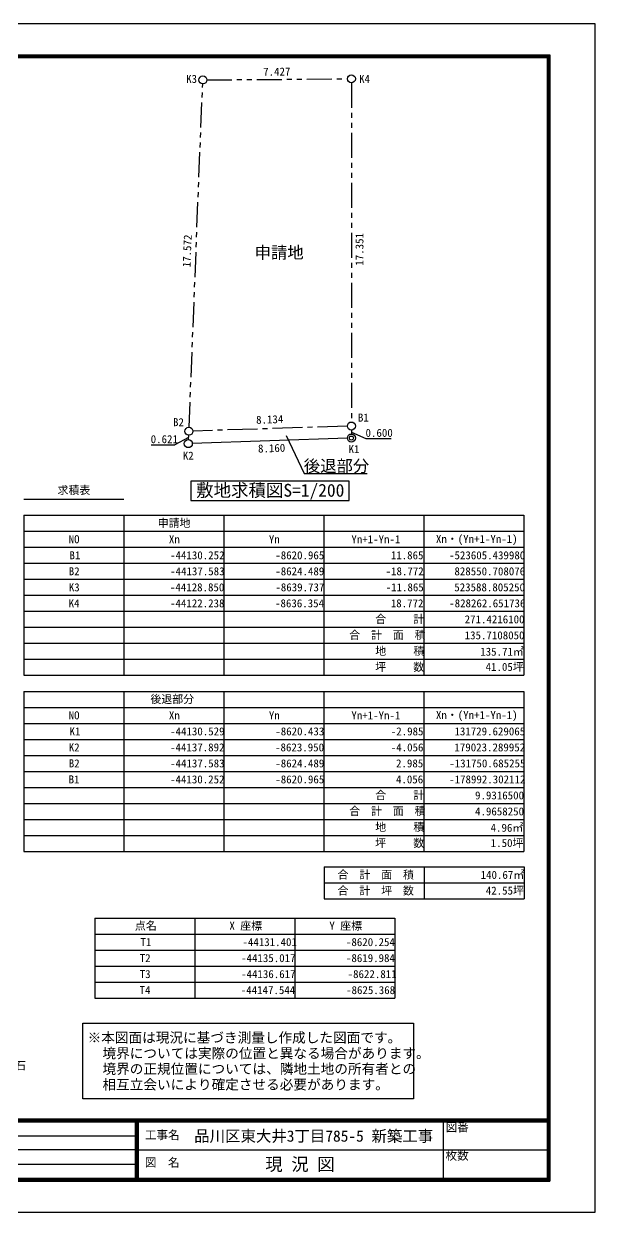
# Model space of a CAD drawing. Header units: metres. Extents: x -43796 to -43754, y 36242.7 to 36272.4.
# Drawn here: x -43768.34 to -43754.05, y 36242.72 to 36272.42 of the extents above; entities that cross this region are included whole.
import ezdxf
from ezdxf.enums import TextEntityAlignment as Align

# ---------------------------------------------------------------- set-up
doc = ezdxf.new("R2010")
doc.units = ezdxf.units.M
doc.linetypes.add('CENTER2', pattern=[1.125, 0.75, -0.125, 0.125, -0.125])
doc.linetypes.add('PHANTOM2', pattern=[1.25, 0.625, -0.125, 0.125, -0.125, 0.125, -0.125])
for name, color, linetype in [('12\u3000境界点・復元点', 140, 'Continuous'), ('1\u3000枠', 3, 'Continuous'), ('3\u3000地積図', 2, 'Continuous'), ('4\u3000求積図', 21, 'Continuous')]:
    doc.layers.add(name, color=color, linetype=linetype)
doc.styles.add('MSゴシック', font='')
doc.styles.get('MSゴシック').set_extended_font_data('MS Gothic')

msp = doc.modelspace()

# ---------------------------------------------------------------- linework, layer by layer
at = {"layer": '1\u3000枠', "color": 7}
for p, q in [((-43754.046, 36272.421), (-43796.046, 36272.421)), ((-43754.046, 36242.724), (-43754.046, 36272.421)), ((-43766.864, 36247.448), (-43758.593, 36247.448)), ((-43766.864, 36245.557), (-43766.864, 36247.448)), ((-43758.593, 36247.448), (-43758.593, 36245.557)), ((-43758.593, 36245.557), (-43766.864, 36245.557)), ((-43796.046, 36242.724), (-43754.046, 36242.724))]:
    msp.add_line(p, q, dxfattribs=at)
at = {"layer": '1\u3000枠', "color": 7, "linetype": 'Continuous'}
for p, q in [((-43794.915, 36271.643), (-43755.178, 36271.643)), ((-43794.901, 36271.629), (-43755.192, 36271.629)), ((-43755.206, 36271.615), (-43794.887, 36271.615)), ((-43794.873, 36271.601), (-43755.22, 36271.601)), ((-43755.234, 36271.587), (-43794.858, 36271.587)), ((-43755.234, 36243.558), (-43755.234, 36271.587)), ((-43755.22, 36271.601), (-43755.22, 36243.544)), ((-43755.206, 36243.53), (-43755.206, 36271.615)), ((-43755.192, 36271.629), (-43755.192, 36243.516)), ((-43755.178, 36271.643), (-43755.178, 36243.502)), ((-43755.248, 36271.573), (-43794.844, 36271.573)), ((-43755.248, 36271.573), (-43755.248, 36243.573)), ((-43794.844, 36245.057), (-43755.248, 36245.057)), ((-43794.844, 36245.043), (-43755.248, 36245.043)), ((-43755.248, 36245.029), (-43794.844, 36245.029)), ((-43794.844, 36245.015), (-43755.248, 36245.015)), ((-43755.248, 36245.001), (-43794.844, 36245.001)), ((-43794.844, 36244.987), (-43755.248, 36244.987)), ((-43765.539, 36243.573), (-43765.539, 36244.987)), ((-43765.525, 36244.987), (-43765.525, 36243.573)), ((-43765.511, 36243.573), (-43765.511, 36244.987)), ((-43765.497, 36244.987), (-43765.497, 36243.573)), ((-43765.483, 36243.573), (-43765.483, 36244.987)), ((-43765.468, 36243.573), (-43765.468, 36244.987)), ((-43757.838, 36243.573), (-43757.838, 36244.987)), ((-43776.003, 36244.633), (-43765.539, 36244.633)), ((-43765.539, 36244.28), (-43776.003, 36244.28)), ((-43765.468, 36244.28), (-43755.248, 36244.28)), ((-43776.003, 36243.926), (-43765.539, 36243.926)), ((-43794.915, 36243.502), (-43755.178, 36243.502)), ((-43755.192, 36243.516), (-43794.901, 36243.516)), ((-43794.887, 36243.53), (-43755.206, 36243.53)), ((-43755.22, 36243.544), (-43794.873, 36243.544)), ((-43794.858, 36243.558), (-43755.234, 36243.558)), ((-43794.844, 36243.573), (-43755.248, 36243.573))]:
    msp.add_line(p, q, dxfattribs=at)
at = {"layer": '1\u3000枠'}
for p, q in [((-43760.2, 36260.988), (-43764.157, 36260.988)), ((-43764.157, 36260.988), (-43764.157, 36260.509)), ((-43760.2, 36260.509), (-43760.2, 36260.988)), ((-43764.157, 36260.509), (-43760.2, 36260.509))]:
    msp.add_line(p, q, dxfattribs=at)
at = {"layer": '3\u3000地積図', "linetype": 'PHANTOM2'}
for p, q in [((-43763.758, 36271.019), (-43760.244, 36271.044)), ((-43764.205, 36262.339), (-43763.862, 36270.918)), ((-43760.144, 36270.945), (-43760.144, 36262.47)), ((-43764.218, 36262.029), (-43764.213, 36262.139)), ((-43760.144, 36262.27), (-43760.144, 36262.17))]:
    msp.add_line(p, q, dxfattribs=at)
at = {"layer": '3\u3000地積図'}
for p, q in [((-43764.216, 36262.084), (-43764.559, 36261.901)), ((-43761.775, 36262.131), (-43761.324, 36261.183)), ((-43760.144, 36262.22), (-43759.787, 36262.059)), ((-43765.155, 36261.901), (-43764.559, 36261.901)), ((-43759.787, 36262.059), (-43759.15, 36262.059)), ((-43761.324, 36261.183), (-43759.746, 36261.183))]:
    msp.add_line(p, q, dxfattribs=at)
at = {"layer": '3\u3000地積図', "linetype": 'CENTER2'}
msp.add_line((-43760.244, 36262.366), (-43764.109, 36262.243), dxfattribs=at)
at = {"layer": '3\u3000地積図', "linetype": 'Continuous'}
msp.add_line((-43760.244, 36262.066), (-43764.122, 36261.932), dxfattribs=at)
at = {"layer": '3\u3000地積図'}
for centre, radius in [((-43763.858, 36271.018), 0.1), ((-43760.144, 36271.045), 0.1), ((-43760.144, 36262.37), 0.1), ((-43764.209, 36262.239), 0.1), ((-43760.144, 36262.07), 0.1), ((-43760.144, 36262.07), 0.05), ((-43764.222, 36261.929), 0.1)]:
    msp.add_circle(centre, radius, dxfattribs=at)
at = {"layer": '4\u3000求積図'}
for p, q in [((-43768.333, 36260.54), (-43765.833, 36260.54)), ((-43768.333, 36260.14), (-43755.833, 36260.14)), ((-43768.333, 36260.14), (-43768.333, 36256.14)), ((-43765.833, 36260.14), (-43765.833, 36256.14)), ((-43763.333, 36260.14), (-43763.333, 36256.14)), ((-43760.833, 36260.14), (-43760.833, 36256.14)), ((-43758.333, 36260.14), (-43758.333, 36256.14)), ((-43755.833, 36260.14), (-43755.833, 36256.14)), ((-43768.333, 36259.74), (-43755.833, 36259.74)), ((-43768.333, 36259.34), (-43755.833, 36259.34)), ((-43768.333, 36258.94), (-43755.833, 36258.94)), ((-43768.333, 36258.54), (-43755.833, 36258.54)), ((-43768.333, 36258.14), (-43755.833, 36258.14)), ((-43768.333, 36257.74), (-43755.833, 36257.74)), ((-43768.333, 36257.34), (-43755.833, 36257.34)), ((-43768.333, 36256.94), (-43755.833, 36256.94)), ((-43768.333, 36256.54), (-43755.833, 36256.54)), ((-43768.333, 36256.14), (-43755.833, 36256.14)), ((-43768.333, 36255.74), (-43755.833, 36255.74)), ((-43768.333, 36255.74), (-43768.333, 36251.74)), ((-43765.833, 36255.74), (-43765.833, 36251.74)), ((-43763.333, 36255.74), (-43763.333, 36251.74)), ((-43760.833, 36255.74), (-43760.833, 36251.74)), ((-43758.333, 36255.74), (-43758.333, 36251.74)), ((-43755.833, 36255.74), (-43755.833, 36251.74)), ((-43768.333, 36255.34), (-43755.833, 36255.34)), ((-43768.333, 36254.94), (-43755.833, 36254.94)), ((-43768.333, 36254.54), (-43755.833, 36254.54)), ((-43768.333, 36254.14), (-43755.833, 36254.14)), ((-43768.333, 36253.74), (-43755.833, 36253.74)), ((-43768.333, 36253.34), (-43755.833, 36253.34)), ((-43768.333, 36252.94), (-43755.833, 36252.94)), ((-43768.333, 36252.54), (-43755.833, 36252.54)), ((-43768.333, 36252.14), (-43755.833, 36252.14)), ((-43768.333, 36251.74), (-43755.833, 36251.74)), ((-43760.828, 36251.351), (-43755.828, 36251.351)), ((-43760.828, 36251.351), (-43760.828, 36250.551)), ((-43758.328, 36251.351), (-43758.328, 36250.551)), ((-43755.828, 36251.351), (-43755.828, 36250.551)), ((-43760.828, 36250.951), (-43755.828, 36250.951)), ((-43760.828, 36250.551), (-43755.828, 36250.551)), ((-43766.56, 36250.075), (-43759.06, 36250.075)), ((-43766.56, 36250.075), (-43766.56, 36248.075)), ((-43764.06, 36250.075), (-43764.06, 36248.075)), ((-43761.56, 36250.075), (-43761.56, 36248.075)), ((-43759.06, 36250.075), (-43759.06, 36248.075)), ((-43766.56, 36249.675), (-43759.06, 36249.675)), ((-43766.56, 36249.275), (-43759.06, 36249.275)), ((-43766.56, 36248.875), (-43759.06, 36248.875)), ((-43766.56, 36248.475), (-43759.06, 36248.475)), ((-43766.56, 36248.075), (-43759.06, 36248.075))]:
    msp.add_line(p, q, dxfattribs=at)

# ---------------------------------------------------------------- texts
at = {"layer": '12\u3000境界点・復元点', "style": 'MSゴシック'}
msp.add_text('御影石', height=0.2, dxfattribs=at).set_placement((-43769.102, 36246.288))
at = {"layer": '1\u3000枠', "style": 'MSゴシック'}
msp.add_text('敷地求積図S=1/200', height=0.32, dxfattribs=at).set_placement((-43762.174, 36260.749), align=Align.MIDDLE)
at = {"layer": '1\u3000枠', "color": 7, "style": 'MSゴシック'}
for s, p in [('※本図面は現況に基づき測量し作成した図面です。', (-43766.741, 36246.963)), ('\u3000境界については実際の位置と異なる場合があります。', (-43766.71, 36246.571)), ('\u3000境界の正規位置については、隣地土地の所有者との', (-43766.71, 36246.182)), ('\u3000相互立会いにより確定させる必要があります。', (-43766.71, 36245.79))]:
    msp.add_text(s, height=0.25, dxfattribs=at).set_placement(p)
at = {"layer": '1\u3000枠', "color": 7, "linetype": 'Continuous', "style": 'MSゴシック'}
for s, p in [('図番', (-43757.787, 36244.74)), ('工事名', (-43765.308, 36244.549)), ('枚数', (-43757.791, 36244.034)), ('図\u3000名', (-43765.309, 36243.86))]:
    msp.add_text(s, height=0.2121, dxfattribs=at).set_placement(p)
at = {"layer": '1\u3000枠', "color": 3, "linetype": 'Continuous', "style": 'MSゴシック'}
for s, height, p in [('品川区東大井3丁目785-5 新築工事', 0.28283, (-43764.075, 36244.487)), ('現 況 図', 0.3182, (-43762.298, 36243.764))]:
    msp.add_text(s, height=height, dxfattribs=at).set_placement(p)
at = {"layer": '3\u3000地積図', "style": 'MSゴシック'}
for s, rotation, p in [('7.427', 0.4123, (-43762.009, 36271.125)), ('17.572', 87.7462, (-43764.152, 36266.741)), ('17.351', 90, (-43759.843, 36266.785)), ('8.160', 1.9768, (-43762.136, 36261.716))]:
    msp.add_text(s, height=0.2, rotation=rotation, dxfattribs=at).set_placement(p, align=Align.CENTER)
for s, height, p in [('K3', 0.2, (-43764.276, 36270.944)), ('K4', 0.2, (-43759.952, 36270.944)), ('申請地', 0.3, (-43762.565, 36266.554)), ('B1', 0.2, (-43759.98, 36262.48)), ('B2', 0.2, (-43764.605, 36262.366)), ('0.621', 0.2, (-43765.163, 36261.941)), ('0.600', 0.2, (-43759.79, 36262.099)), ('K1', 0.2, (-43760.215, 36261.693)), ('K2', 0.2, (-43764.36, 36261.53)), ('後退部分', 0.3, (-43761.335, 36261.222))]:
    msp.add_text(s, height=height, dxfattribs=at).set_placement(p)
msp.add_text('8.134', height=0.2, rotation=1.8351, dxfattribs=at).set_placement((-43762.524, 36262.424))
at = {"layer": '4\u3000求積図', "style": 'MSゴシック'}
msp.add_text('求積表', height=0.2, dxfattribs=at).set_placement((-43767.083, 36260.665), align=Align.CENTER)
for s, p in [('申請地', (-43764.986, 36259.845)), ('NO', (-43767.214, 36259.44)), ('Xn', (-43764.708, 36259.44)), ('Yn', (-43762.208, 36259.44)), ('Yn+1-Yn-1', (-43760.145, 36259.44)), ('Xn・(Yn+1-Yn-1)', (-43758.03, 36259.447)), ('B1', (-43767.194, 36259.04)), ('-44130.252', (-43764.678, 36259.04)), ('-8620.965', (-43762.047, 36259.04)), ('11.865', (-43759.158, 36259.04)), ('-523605.439980', (-43757.702, 36259.04)), ('B2', (-43767.212, 36258.64)), ('-44137.583', (-43764.677, 36258.64)), ('-8624.489', (-43762.047, 36258.64)), ('-18.772', (-43759.288, 36258.64)), ('828550.708076', (-43757.568, 36258.64)), ('K3', (-43767.211, 36258.24)), ('-44128.850', (-43764.682, 36258.24)), ('-8639.737', (-43762.045, 36258.24)), ('-11.865', (-43759.287, 36258.24)), ('523588.805250', (-43757.572, 36258.24)), ('K4', (-43767.215, 36257.84)), ('-44122.238', (-43764.679, 36257.84)), ('-8636.354', (-43762.053, 36257.84)), ('18.772', (-43759.159, 36257.84)), ('-828262.651736', (-43757.698, 36257.84)), ('合     計', (-43759.547, 36257.446)), ('271.4216100', (-43757.312, 36257.44)), ('合  計  面  積', (-43760.198, 36257.048)), ('135.7108050', (-43757.312, 36257.04)), ('地     積', (-43759.548, 36256.648)), ('135.71㎡', (-43756.922, 36256.631)), ('坪     数', (-43759.55, 36256.248)), ('41.05坪', (-43756.788, 36256.25)), ('後退部分', (-43765.169, 36255.445)), ('Xn・(Yn+1-Yn-1)', (-43758.03, 36255.047)), ('NO', (-43767.214, 36255.04)), ('Xn', (-43764.708, 36255.04)), ('Yn', (-43762.208, 36255.04)), ('Yn+1-Yn-1', (-43760.145, 36255.04)), ('K1', (-43767.194, 36254.64)), ('-44130.529', (-43764.677, 36254.64)), ('-8620.433', (-43762.047, 36254.64)), ('-2.985', (-43759.158, 36254.64)), ('131729.629065', (-43757.567, 36254.64)), ('K2', (-43767.212, 36254.24)), ('-44137.892', (-43764.678, 36254.24)), ('-8623.950', (-43762.052, 36254.24)), ('-4.056', (-43759.159, 36254.24)), ('179023.289952', (-43757.568, 36254.24)), ('B2', (-43767.211, 36253.84)), ('-44137.583', (-43764.677, 36253.84)), ('-8624.489', (-43762.047, 36253.84)), ('2.985', (-43759.028, 36253.84)), ('-131750.685255', (-43757.697, 36253.84)), ('B1', (-43767.215, 36253.44)), ('-44130.252', (-43764.678, 36253.44)), ('-8620.965', (-43762.047, 36253.44)), ('4.056', (-43759.029, 36253.44)), ('-178992.302112', (-43757.698, 36253.44)), ('合     計', (-43759.547, 36253.046)), ('9.9316500', (-43757.052, 36253.04)), ('合  計  面  積', (-43760.198, 36252.648)), ('4.9658250', (-43757.052, 36252.64)), ('地     積', (-43759.548, 36252.248)), ('4.96㎡', (-43756.663, 36252.231)), ('坪     数', (-43759.55, 36251.848)), ('1.50坪', (-43756.659, 36251.85)), ('合  計  面  積', (-43760.488, 36251.059)), ('140.67㎡', (-43756.912, 36251.054)), ('合  計  坪  数', (-43760.489, 36250.659)), ('42.55坪', (-43756.783, 36250.661)), ('点名', (-43765.558, 36249.782)), ('X 座標', (-43763.195, 36249.782)), ('Y 座標', (-43760.695, 36249.782)), ('T1', (-43765.42, 36249.375)), ('-44131.401', (-43762.868, 36249.375)), ('-8620.254', (-43760.28, 36249.375)), ('T2', (-43765.438, 36248.975)), ('-44135.017', (-43762.902, 36248.975)), ('-8619.984', (-43760.28, 36248.975)), ('T3', (-43765.438, 36248.575)), ('-44136.617', (-43762.902, 36248.575)), ('-8622.811', (-43760.238, 36248.575)), ('T4', (-43765.441, 36248.175)), ('-44147.544', (-43762.91, 36248.175)), ('-8625.368', (-43760.276, 36248.175))]:
    msp.add_text(s, height=0.2, dxfattribs=at).set_placement(p)

doc.saveas('drawing.dxf')
